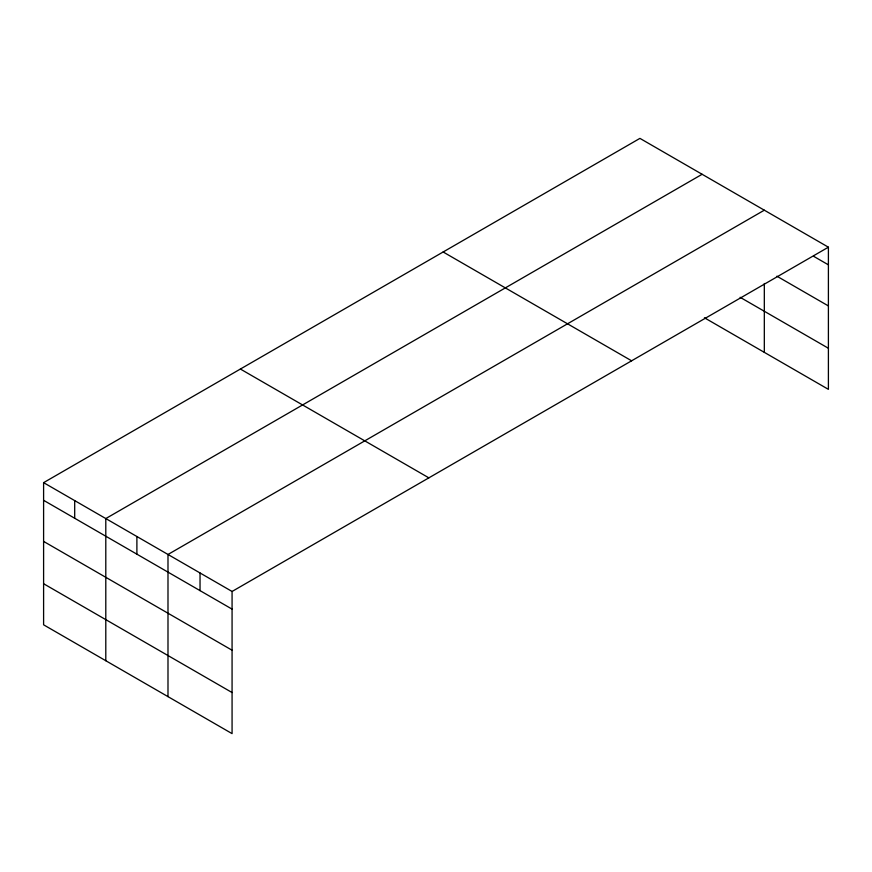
<?xml version="1.0" encoding="UTF-8"?>
<svg xmlns="http://www.w3.org/2000/svg" width="872" height="872" viewBox="0 0 872 872"><rect width="100%" height="100%" fill="white"/><g stroke="black" fill="none" stroke-linecap="round" stroke-linejoin="round"><path stroke-width="1.31" d="M43.6 482.652L232.072 591.467L232.072 733.625L43.6 624.81L43.6 482.652L639.928 138.376L828.4 247.19L828.4 389.348L704.423 317.768M702.124 174.28L105.795 518.567L105.795 660.725M764.319 210.185L167.991 554.472L167.991 696.63M232.072 591.467L828.4 247.19M813.522 256.248L828.4 264.837M776.908 276.195L828.4 305.93M740.132 297.298L828.4 348.255M443.14 251.986L631.611 360.801M240.389 369.041L428.861 477.856M43.6 500.31L232.072 609.125M43.6 541.403L232.072 650.218M43.6 583.728L232.072 692.542M764.319 283.487L764.319 352.343M200.037 572.969L200.037 590.627M136.893 536.52L136.893 554.178M74.698 500.615L74.698 518.262"/></g></svg>
